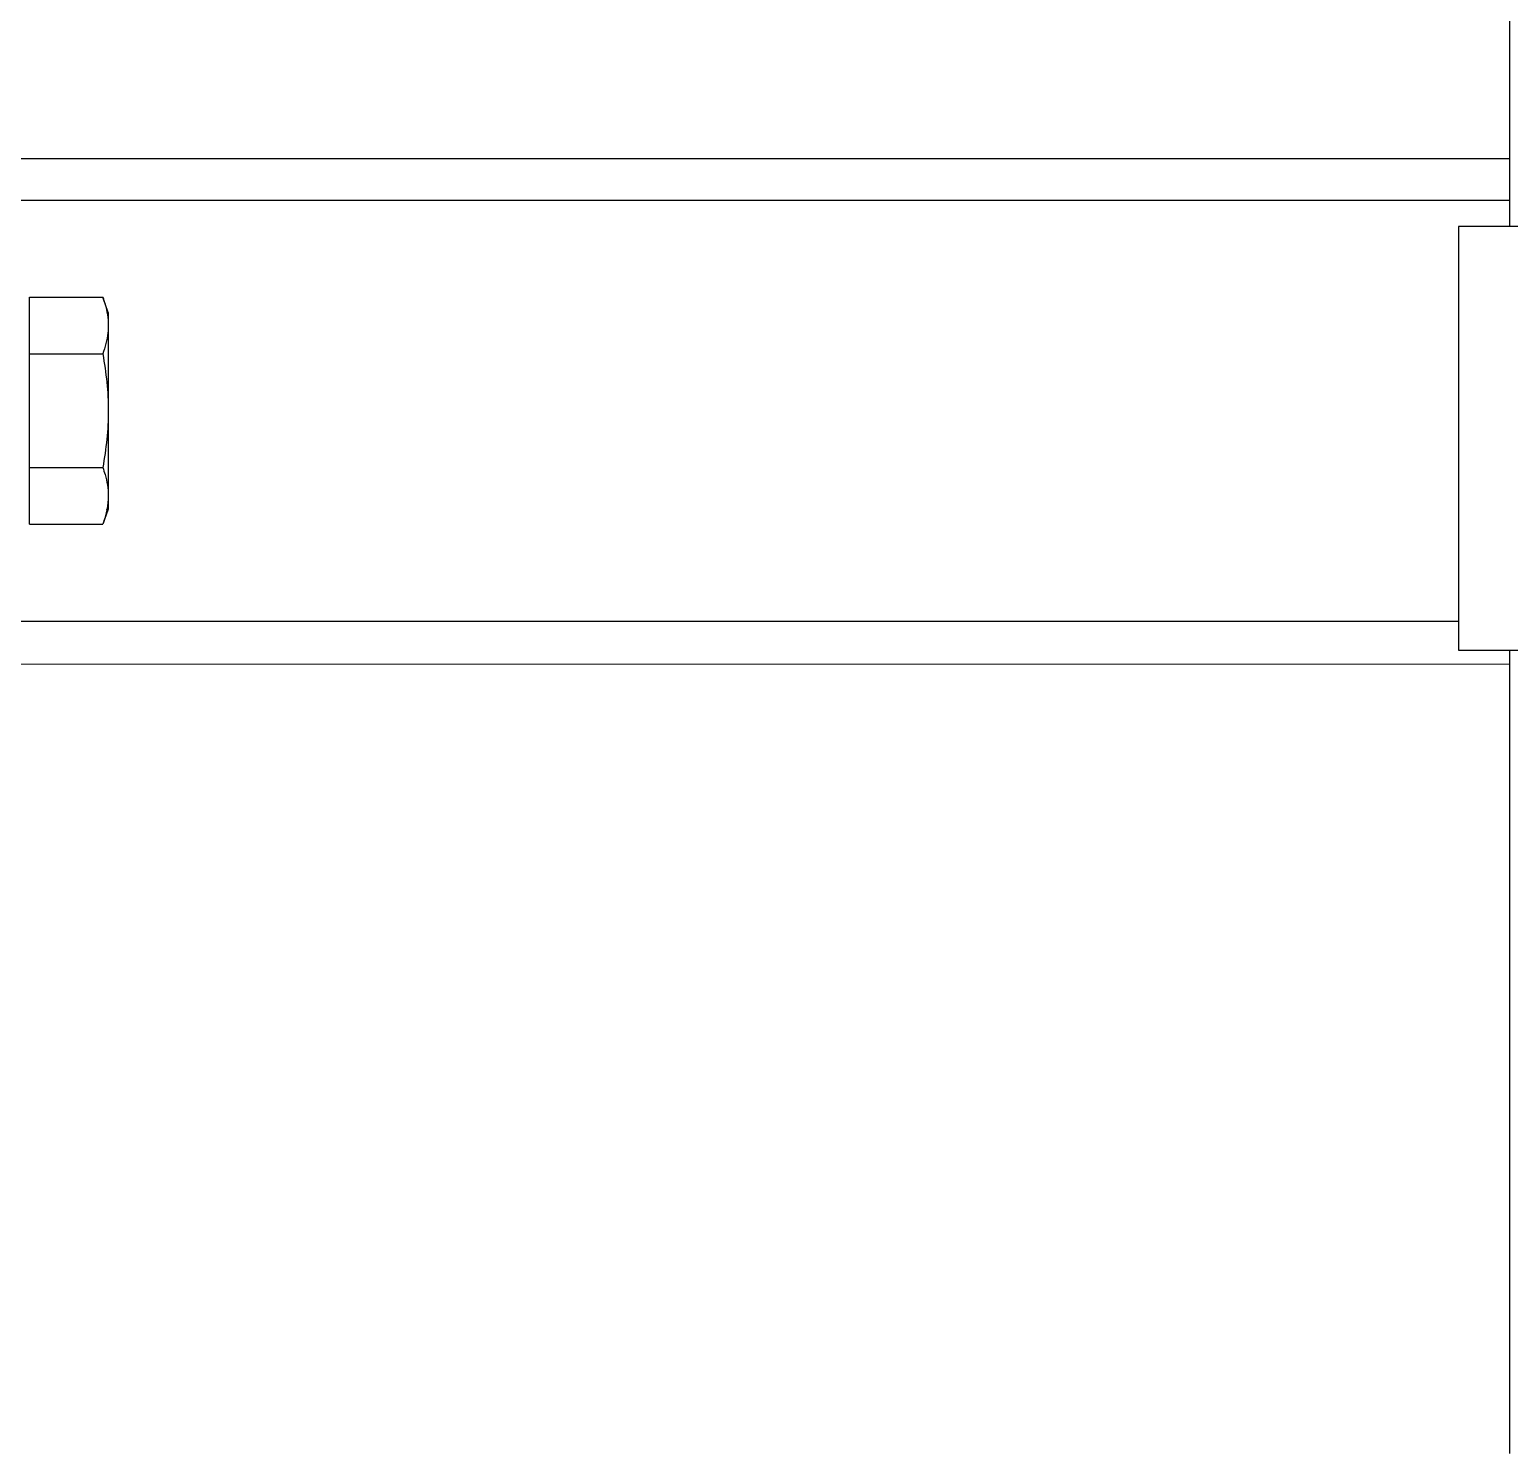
# Model space of a CAD drawing. Header units: inches. Extents: x -1293886 to -986005, y -15154 to 203628.
# Drawn here: x -1241346.7 to -1240936.5, y 83486.4 to 83881.1 of the extents above; entities that cross this region are included whole.
import ezdxf

# ---------------------------------------------------------------- set-up
doc = ezdxf.new("R2010")
doc.units = ezdxf.units.IN
doc.header["$LTSCALE"] = 100
doc.header["$MEASUREMENT"] = 0
doc.layers.add('W_DIM', color=4, linetype='Continuous')

# ---------------------------------------------------------------- blocks, each defined once
blk = doc.blocks.new('1111')
at = {"layer": 'W_DIM', "color": 7}
for p, q in [((-2280422.2, 1708588.73), (-2280422.2, 1708327.29)), ((-2280422.2, 1708346.06), (-2281024.93, 1708346.05)), ((-2280422.2, 1708334.51), (-2280899, 1708334.51)), ((-2280292.56, 1708327.29), (-2280436.27, 1708327.29)), ((-2280436.27, 1708327.29), (-2280436.27, 1708209.8)), ((-2280832.38, 1708307.67), (-2280812.11, 1708307.67)), ((-2280832.38, 1708244.71), (-2280832.38, 1708307.67)), ((-2280810.57, 1708303.45), (-2280812.11, 1708307.67)), ((-2280810.57, 1708303.45), (-2280810.57, 1708248.93)), ((-2280832.38, 1708291.93), (-2280812.11, 1708291.93)), ((-2280832.38, 1708260.45), (-2280812.11, 1708260.45)), ((-2280810.57, 1708248.93), (-2280812.11, 1708244.71)), ((-2280832.38, 1708244.71), (-2280812.11, 1708244.71)), ((-2280436.27, 1708217.78), (-2280899.01, 1708217.78)), ((-2280436.27, 1708209.8), (-2280292.56, 1708209.8)), ((-2280422.2, 1708209.8), (-2280422.2, 1707987.13)), ((-2280422.2, 1708205.97), (-2281021.39, 1708205.85))]:
    blk.add_line(p, q, dxfattribs=at)
blk.add_arc((-2280832.57, 1708253), 22.03, 348.6931, 349.4725, dxfattribs=at)
for points, knots in [([(-2280812.11, 1708307.67), (-2280811.87, 1708307.03), (-2280811.03, 1708304.49), (-2280810.57, 1708301.8), (-2280810.57, 1708299.8)], [0, 0, 0, 0, 0.255696, 1, 1, 1, 1]), ([(-2280810.57, 1708299.8), (-2280810.57, 1708299.14), (-2280810.72, 1708296.46), (-2280811.42, 1708293.83), (-2280812.11, 1708291.93)], [0, 0, 0, 0, 0.246324, 1, 1, 1, 1]), ([(-2280812.11, 1708260.45), (-2280811.87, 1708259.81), (-2280811.03, 1708257.26), (-2280810.57, 1708254.57), (-2280810.57, 1708252.58)], [0, 0, 0, 0, 0.255696, 1, 1, 1, 1]), ([(-2280810.97, 1708248.69), (-2280811.17, 1708247.68), (-2280811.54, 1708246.34), (-2280811.99, 1708245.04), (-2280812.11, 1708244.71)], [0, 0, 0, 0, 0.746895, 1, 1, 1, 1])]:
    blk.add_open_spline(points, degree=3, knots=knots, dxfattribs=at)
for points in [[(-2280812.11, 1708291.93), (-2280811.16, 1708286.74), (-2280810.57, 1708281.46), (-2280810.57, 1708276.19)], [(-2280810.57, 1708276.19), (-2280810.57, 1708270.92), (-2280811.16, 1708265.64), (-2280812.11, 1708260.45)], [(-2280810.57, 1708252.58), (-2280810.57, 1708251.37), (-2280810.69, 1708250.16), (-2280810.91, 1708248.98)]]:
    blk.add_open_spline(points, degree=3, dxfattribs=at)

msp = doc.modelspace()

# ---------------------------------------------------------------- block references
at = {"layer": 'W_DIM'}
msp.add_blockref('1111', (1039485.65, -1624500.72), dxfattribs=at)

doc.saveas('drawing.dxf')
